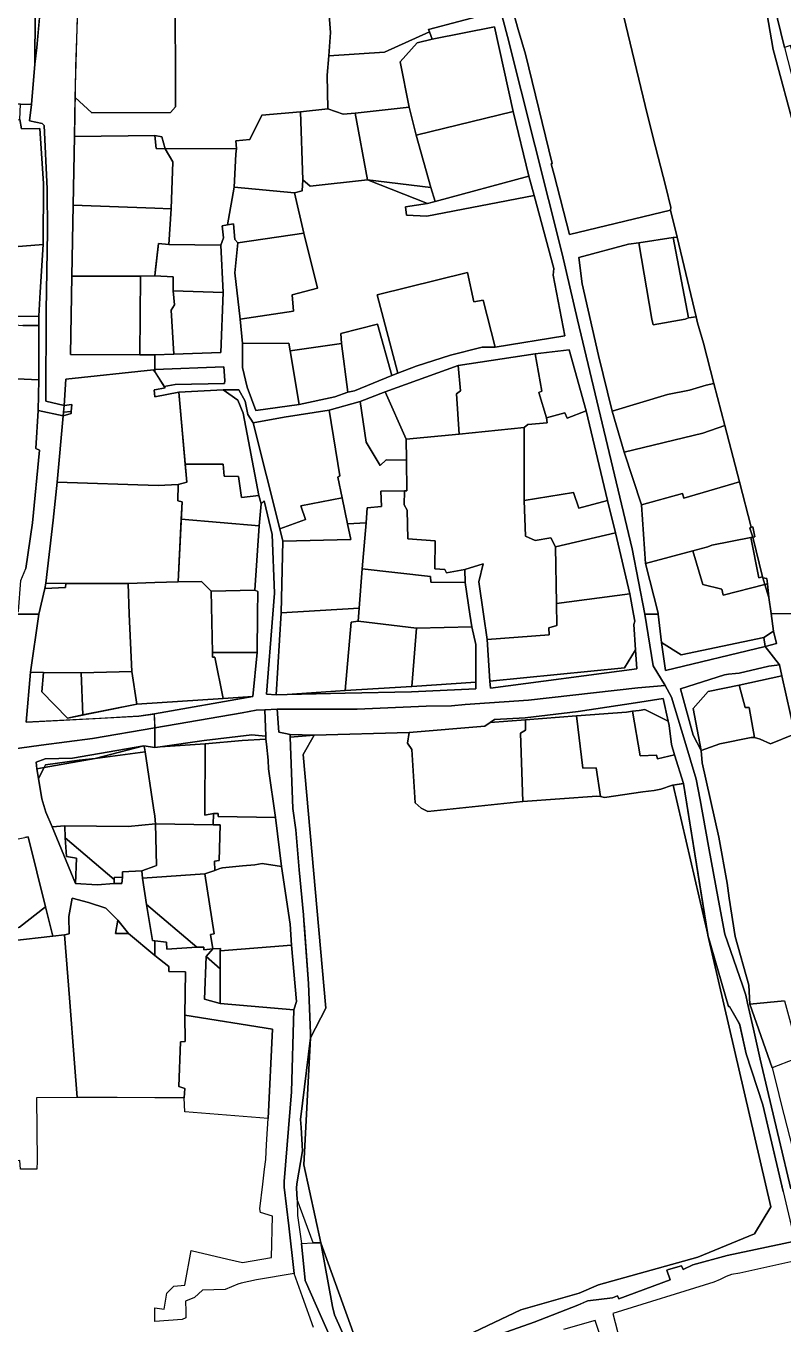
# Model space of a CAD drawing. Header units: feet. Extents: x -1222 to 199575, y -502 to 454509.
# Drawn here: x 34.2 to 145.4, y -199 to -8.4 of the extents above; entities that cross this region are included whole.
import ezdxf

# ---------------------------------------------------------------- set-up
doc = ezdxf.new("R2010")
doc.units = ezdxf.units.FT
doc.header["$MEASUREMENT"] = 0
doc.layers.add('지적', color=7, linetype='CONTINUOUS')

msp = doc.modelspace()

# ---------------------------------------------------------------- linework, layer by layer
at = {"layer": '지적', "color": 20}
for points in [[(38, 64.68), (39.65, 63.8), (39.74, 63.01), (39.9, 62.51), (39.74, 53.52), (39.38, 40.15), (39.25, 33.89), (38.96, 22.3), (37.03, 2.04), (36.51, -3.7), (35.81, -11.54), (35.54, -13.98), (35.52, -11.82), (35.7, -2.5), (36.05, 13.52), (36.15, 21.58), (37.85, 21.56), (38.31, 32.3), (38.63, 40.64), (38.62, 59.74), (38, 64.68)], [(98.8, 5.09), (102.21, -6.51), (93.35, -8.88), (93.47, -9.21), (86.87, -12.2), (78.68, -12.76), (78.94, -9.32), (78.38, -2.36), (78.31, -1.38), (80.37, 1.21), (80.13, 5.79), (79.93, 9.47), (97.01, 10.91), (98.8, 5.09)], [(117.97, 9.43), (118.07, 9.46), (119.99, 1.37), (122.94, -10.91), (125.12, -20.03), (126.28, -24.58), (128.17, -32.01), (128.88, -35.03), (128.85, -35.44), (114.04, -39.01), (111.78, -30.21), (111.33, -28.61), (111.48, -28.57), (107.55, -12.51), (106.51, -8.87), (104.54, -1.82), (102.55, 5.01), (109.46, 7.44), (117.97, 9.43)], [(53.14, -24.45), (41.37, -24.62), (41.44, -18.88), (43.91, -21.14), (55.45, -21.08), (56.17, -20.23), (56.14, -1.8), (56.26, -1.8), (58.85, -1.75), (78.38, -2.36), (78.94, -9.32), (78.68, -12.76), (78.46, -15.57), (78.54, -20.56), (74.55, -20.96), (68.86, -21.45), (67.12, -25.05), (65.05, -25.24), (65.12, -26.38), (54.66, -26.41), (54.19, -24.63), (53.14, -24.45)], [(56.14, -1.8), (56.17, -20.23), (55.45, -21.08), (43.91, -21.14), (41.44, -18.88), (41.94, -1.82), (51.24, -2.07), (56.14, -1.8)], [(143.47, -2.9), (147.64, -1.76), (149.63, -0.91), (150.68, -0.96), (150.84, -1.58), (150.99, -2.83), (151.32, -4.7), (151.34, -5.43), (152.31, -10.28), (150.17, -10.8), (150.33, -11.74), (146.7, -12.09), (146.46, -11.23), (145.58, -11.51), (144.01, -5.11), (143.86, -4.18), (143.47, -2.9)], [(23.36, -10.22), (22.58, -2.99), (35.7, -2.5), (35.52, -11.82), (35.54, -13.98), (35.03, -19.88), (33.44, -19.86), (32.76, -19.85), (32.32, -12.96), (31.1, -12.93), (31.09, -11.9), (28.63, -11.26), (27.9, -9.96), (23.36, -10.22)], [(145.58, -11.51), (148.86, -24.31), (151.42, -34.9), (149.63, -35.62), (149.55, -35.31), (147.02, -25.24), (147.37, -25.02), (147.29, -24.37), (143.93, -11.81), (142.79, -5.32), (144.01, -5.11), (145.58, -11.51)], [(89.15, -13.62), (90.48, -20.28), (82.57, -21.19), (80.8, -21.32), (78.54, -20.56), (78.46, -15.57), (78.68, -12.76), (86.87, -12.2), (93.47, -9.21), (93.88, -10.3), (91.66, -10.82), (89.15, -13.62)], [(103.01, -8.47), (105.78, -20.91), (91.51, -24.4), (90.48, -20.28), (89.15, -13.62), (91.66, -10.82), (93.88, -10.3), (103.01, -8.47)], [(35.03, -19.88), (34.76, -22.31), (36.61, -22.69), (36.92, -22.99), (37.33, -32.31), (37.37, -38.55), (37.18, -50.17), (37.16, -63.48), (39.83, -64.13), (39.76, -65.07), (39.67, -65.65), (36.04, -64.87), (36.13, -60.33), (36.13, -52.34), (36.12, -50.97), (36.29, -47.47), (36.74, -40.48), (36.8, -31.52), (36.25, -23.44), (33.56, -23.49), (33.31, -22.09), (33.44, -19.86), (35.03, -19.88)], [(74.55, -20.96), (74.86, -30.97), (74.76, -32.56), (73.65, -32.89), (64.78, -32.03), (65.06, -27.19), (65.12, -26.38), (65.05, -25.24), (67.12, -25.05), (68.86, -21.45), (74.55, -20.96)], [(82.57, -21.19), (84.35, -30.99), (75.96, -31.91), (74.86, -30.97), (74.55, -20.96), (78.54, -20.56), (80.8, -21.32), (82.57, -21.19)], [(91.51, -24.4), (93.69, -32.08), (84.35, -30.99), (82.57, -21.19), (90.48, -20.28), (91.51, -24.4)], [(105.78, -20.91), (108.08, -30.43), (94.31, -34.14), (93.69, -32.08), (91.51, -24.4), (105.78, -20.91)], [(33.31, -22.09), (33.56, -23.49), (36.25, -23.44), (36.8, -31.52), (36.74, -40.48), (29.98, -40.99), (28.52, -42.42), (24.06, -42.9), (24.04, -42.26), (15.13, -40.56), (15.21, -40.1), (12.85, -39.79), (13.05, -33.43), (10.22, -33.1), (11.17, -25.08), (15.31, -24.8), (15.62, -21.8), (22.5, -22.48), (31.35, -22.16), (33.31, -22.09)], [(41.37, -24.62), (53.14, -24.45), (53.34, -26.35), (54.66, -26.41), (55.79, -28.31), (55.54, -35.21), (53.14, -35.12), (41.15, -34.7), (41.37, -24.62)], [(53.14, -24.45), (54.19, -24.63), (54.66, -26.41), (53.34, -26.35), (53.14, -24.45)], [(54.66, -26.41), (65.12, -26.38), (65.06, -27.19), (64.78, -32.03), (63.82, -37.58), (63.05, -37.71), (63.23, -39.49), (62.85, -40.55), (55.22, -40.46), (55.54, -35.21), (55.79, -28.31), (54.66, -26.41)], [(108.84, -33.25), (93.1, -36.28), (90.11, -36.18), (89.96, -34.93), (93.19, -34.44), (94.31, -34.14), (108.08, -30.43), (108.84, -33.25)], [(73.65, -32.89), (75.02, -38.82), (65.34, -40.21), (64.9, -39.74), (64.7, -37.42), (63.82, -37.58), (64.78, -32.03), (73.65, -32.89)], [(108.84, -33.25), (111.71, -43.98), (111.65, -44.96), (113.35, -53.86), (103.11, -55.53), (101.33, -48.63), (99.97, -48.91), (99.05, -44.6), (85.78, -47.88), (88.82, -59.35), (87.95, -59.71), (85.85, -52.15), (80.44, -53.56), (80.54, -55), (73.03, -56.09), (72.83, -54.94), (66.01, -54.99), (65.7, -51.41), (73.52, -50.24), (73.29, -47.85), (77.01, -46.88), (75.02, -38.82), (73.65, -32.89), (74.76, -32.56), (74.86, -30.97), (75.96, -31.91), (84.35, -30.99), (93.19, -34.44), (89.96, -34.93), (90.11, -36.18), (93.1, -36.28), (108.84, -33.25)], [(93.69, -32.08), (94.31, -34.14), (93.19, -34.44), (84.35, -30.99), (93.69, -32.08)], [(41.15, -34.7), (53.14, -35.12), (55.54, -35.21), (55.22, -40.46), (53.68, -40.34), (53.14, -45.09), (51.05, -45.12), (40.96, -45.13), (41.15, -34.7)], [(75.02, -38.82), (77.01, -46.88), (73.29, -47.85), (73.52, -50.24), (65.7, -51.41), (64.88, -44.63), (65.34, -40.21), (75.02, -38.82)], [(129.24, -39.42), (131.48, -51.26), (131.01, -51.44), (126.33, -52.28), (126.13, -51.45), (124.2, -40.22), (129.24, -39.42)], [(129.82, -39.38), (132.63, -51.11), (131.48, -51.26), (129.24, -39.42), (129.82, -39.38)], [(24.06, -42.9), (28.52, -42.42), (29.98, -40.99), (36.74, -40.48), (36.29, -47.47), (36.12, -50.97), (28.18, -51.04), (24.22, -49.68), (24.06, -42.9)], [(53.14, -45.09), (53.25, -44.07), (53.68, -40.34), (55.22, -40.46), (62.85, -40.55), (63.17, -47.53), (55.82, -47.26), (55.84, -45.23), (53.14, -45.09)], [(131.48, -51.26), (132.63, -51.11), (132.84, -51.97), (133.7, -54.94), (135.23, -60.88), (134.1, -61.11), (131.65, -61.86), (128.39, -62.48), (120.31, -64.96), (118.28, -56.77), (115.91, -46.23), (115.4, -42.39), (122.68, -40.44), (124.2, -40.22), (126.13, -51.45), (126.33, -52.28), (131.01, -51.44), (131.48, -51.26)], [(51.05, -45.12), (50.93, -56.67), (40.76, -56.64), (40.96, -45.13), (51.05, -45.12)], [(53.14, -45.09), (55.84, -45.23), (55.82, -47.26), (56.04, -49.35), (55.54, -50.09), (55.92, -56.57), (53.14, -56.69), (50.93, -56.67), (51.05, -45.12), (53.14, -45.09)], [(101.33, -48.63), (103.11, -55.53), (101.19, -55.53), (96.56, -56.73), (91.53, -58.32), (88.82, -59.35), (85.78, -47.88), (99.05, -44.6), (99.97, -48.91), (101.33, -48.63)], [(55.92, -56.57), (55.54, -50.09), (56.04, -49.35), (55.82, -47.26), (63.17, -47.53), (62.82, -56.31), (55.92, -56.57)], [(36.13, -52.34), (36.13, -60.33), (23.2, -59.75), (22.47, -59.82), (22.44, -61.41), (8.87, -60.42), (8.15, -60.17), (9.49, -53.59), (15.47, -54.27), (16.72, -54.61), (22.08, -55.15), (25.24, -54.61), (25.54, -52.04), (27.5, -51.68), (30.2, -52.08), (33.78, -52.36), (36.13, -52.34)], [(85.85, -52.15), (87.95, -59.71), (82.45, -61.98), (81.47, -62.16), (80.54, -55), (80.44, -53.56), (85.85, -52.15)], [(73.03, -56.09), (74.35, -63.99), (67.96, -64.83), (66.72, -61.43), (66.03, -58.55), (66.01, -54.99), (72.83, -54.94), (73.03, -56.09)], [(80.54, -55), (81.47, -62.16), (79.58, -62.82), (74.35, -63.99), (73.03, -56.09), (80.54, -55)], [(109.52, -62.2), (110.66, -65.91), (110.77, -66.66), (107.92, -66.9), (107.36, -67.35), (97.83, -68.33), (97.45, -62.42), (98.01, -61.98), (97.7, -58.23), (109, -56.51), (109.95, -62.03), (109.52, -62.2)], [(113.98, -55.93), (116.47, -64.9), (113.7, -65.99), (113.36, -65.2), (110.66, -65.91), (109.52, -62.2), (109.95, -62.03), (109, -56.51), (113.98, -55.93)], [(39.83, -64.13), (40.09, -60.26), (52.96, -58.88), (53.14, -59.15), (54.66, -61.5), (53.14, -61.81), (53.04, -61.83), (53.14, -62.86), (56.66, -62.18), (57.85, -75.36), (56.55, -75.71), (53.63, -75.88), (38.83, -75.39), (39.67, -65.65), (40.85, -65.31), (40.88, -65), (40.96, -63.98), (39.83, -64.13)], [(54.53, -61.33), (52.99, -58.86), (53.15, -58.85), (63.3, -58.43), (63.41, -60.42), (63.37, -60.9), (56.13, -61.05), (54.53, -61.33)], [(97.45, -62.42), (97.83, -68.33), (90.03, -69.08), (86.98, -62.09), (97.7, -58.23), (98.01, -61.98), (97.45, -62.42)], [(135.23, -60.88), (136.84, -67.06), (133.58, -68.16), (122.07, -70.96), (120.31, -64.96), (128.39, -62.48), (131.65, -61.86), (134.1, -61.11), (135.23, -60.88)], [(57.61, -72.74), (56.66, -62.18), (63.18, -61.81), (65.31, -63.32), (66.1, -65.26), (68.44, -77.32), (65.85, -77.61), (65.42, -74.56), (63.34, -74.51), (63.2, -72.74), (57.61, -72.74)], [(67.58, -66.66), (71.49, -82.24), (71.95, -84.02), (71.7, -94.55), (70.98, -106.6), (69.55, -106.52), (70.46, -94.75), (70.7, -91.66), (70.38, -83.04), (69.19, -78.14), (68.74, -78.56), (68.44, -77.32), (66.1, -65.26), (65.31, -63.32), (63.18, -61.81), (65.49, -61.82), (66.39, -63.46), (66.8, -65.45), (67.58, -66.66)], [(86.98, -62.09), (90.03, -69.08), (90.08, -72.12), (87.13, -72.08), (86.24, -72.94), (84.16, -69.5), (83.3, -63.55), (86.98, -62.09)], [(40.88, -65), (39.76, -65.07), (39.83, -64.13), (40.96, -63.98), (40.88, -65)], [(78.74, -64.79), (80.29, -74.43), (80.01, -74.64), (80.65, -77.69), (74.59, -78.84), (75.28, -80.88), (71.49, -82.24), (67.58, -66.66), (72.16, -65.84), (78.74, -64.79)], [(90.08, -72.12), (90.15, -76.64), (89.79, -76.64), (86.35, -76.7), (86.43, -78.97), (84.31, -79.13), (84.17, -81.33), (81.44, -81.49), (80.65, -77.69), (80.01, -74.64), (80.29, -74.43), (78.74, -64.79), (83.3, -63.55), (84.16, -69.5), (86.24, -72.94), (87.13, -72.08), (90.08, -72.12)], [(36.04, -64.87), (39.67, -65.65), (38.83, -75.39), (38.22, -80.94), (37.17, -90.19), (37.02, -90.98), (36.12, -94.75), (32.79, -94.75), (33.14, -94.31), (33.5, -89.83), (34.2, -88.04), (35.21, -81.35), (36.21, -70.69), (35.67, -70.41), (36.04, -64.87)], [(40.88, -65), (40.85, -65.31), (39.67, -65.65), (39.76, -65.07), (40.88, -65)], [(116.47, -64.9), (119.63, -78.08), (115.41, -79.19), (114.59, -76.91), (107.38, -78.06), (107.36, -67.35), (107.92, -66.9), (110.77, -66.66), (110.66, -65.91), (113.36, -65.2), (113.7, -65.99), (116.47, -64.9)], [(107.38, -78.06), (107.58, -83.33), (108.99, -83.96), (111.29, -83.53), (111.98, -84.89), (112.13, -93.21), (112.18, -96.41), (111.01, -96.79), (111.04, -97.81), (101.95, -98.48), (101.41, -94.75), (100.71, -90.01), (101.36, -87.37), (98.64, -88.22), (95.96, -88.7), (95.73, -88.21), (94.25, -88.11), (94.29, -84.01), (90.28, -83.68), (90.17, -79.47), (89.76, -78.7), (89.79, -76.64), (90.15, -76.64), (90.08, -72.12), (90.03, -69.08), (97.83, -68.33), (107.36, -67.35), (107.38, -78.06)], [(122.07, -70.96), (133.58, -68.16), (136.84, -67.06), (139, -75.35), (130.83, -77.72), (130.62, -77.04), (124.62, -78.69), (122.07, -70.96)], [(57.61, -72.74), (63.2, -72.74), (63.34, -74.51), (65.42, -74.56), (65.85, -77.61), (68.44, -77.32), (68.74, -78.56), (68.45, -81.79), (57.02, -80.83), (57.14, -78.25), (56.53, -78.13), (56.55, -75.71), (57.85, -75.36), (57.61, -72.74)], [(38.83, -75.39), (53.63, -75.88), (56.55, -75.71), (56.53, -78.13), (57.14, -78.25), (56.56, -90.02), (53.14, -90.12), (49.23, -90.24), (40.09, -90.24), (37.17, -90.19), (38.22, -80.94), (38.83, -75.39)], [(139, -75.35), (140.69, -81.97), (140.52, -82.11), (140.93, -83.45), (140.63, -83.51), (134.91, -84.65), (134.32, -84.88), (132.11, -85.45), (125.18, -87.33), (124.62, -78.69), (130.62, -77.04), (130.83, -77.72), (139, -75.35)], [(80.65, -77.69), (81.44, -81.49), (81.93, -83.82), (71.95, -84.02), (71.49, -82.24), (75.28, -80.88), (74.59, -78.84), (80.65, -77.69)], [(90.17, -79.47), (90.28, -83.68), (94.29, -84.01), (94.25, -88.11), (95.73, -88.21), (95.96, -88.7), (98.64, -88.22), (98.73, -90.09), (93.66, -90.05), (93.64, -89.24), (83.59, -88.11), (84.17, -81.33), (84.31, -79.13), (86.43, -78.97), (86.35, -76.7), (89.79, -76.64), (89.76, -78.7), (90.17, -79.47)], [(119.63, -78.08), (120.77, -82.81), (111.98, -84.89), (111.29, -83.53), (108.99, -83.96), (107.58, -83.33), (107.38, -78.06), (114.59, -76.91), (115.41, -79.19), (119.63, -78.08)], [(61.4, -91.37), (60.02, -89.95), (56.56, -90.02), (57.02, -80.83), (68.45, -81.79), (67.83, -91.25), (61.4, -91.37)], [(83.59, -88.11), (83.15, -93.86), (71.7, -94.55), (71.95, -84.02), (81.93, -83.82), (81.44, -81.49), (84.17, -81.33), (83.59, -88.11)], [(140.69, -81.97), (140.94, -81.94), (141.24, -83.41), (140.93, -83.45), (140.52, -82.11), (140.69, -81.97)], [(120.77, -82.81), (122.86, -91.77), (112.13, -93.21), (111.98, -84.89), (120.77, -82.81)], [(132.11, -85.45), (134.32, -84.88), (134.91, -84.65), (140.63, -83.51), (141.81, -89.41), (142.36, -89.28), (142.42, -89.43), (142.7, -90.43), (136.58, -91.99), (136.38, -91.09), (133.58, -90.42), (132.11, -85.45)], [(140.63, -83.51), (140.93, -83.45), (142.36, -89.28), (141.81, -89.41), (140.63, -83.51)], [(132.11, -85.45), (133.58, -90.42), (136.38, -91.09), (136.58, -91.99), (142.7, -90.43), (143.27, -92.32), (143.65, -94.66), (143.98, -97.26), (142.57, -98.21), (130.44, -100.73), (127.52, -98.94), (127.05, -94.75), (127.04, -94.61), (125.18, -87.33), (132.11, -85.45)], [(98.73, -90.09), (99.4, -94.75), (99.67, -96.62), (91.54, -96.84), (83, -95.79), (83.15, -93.86), (83.59, -88.11), (93.64, -89.24), (93.66, -90.05), (98.73, -90.09)], [(142.42, -89.43), (143.01, -89.51), (143.09, -90.3), (142.7, -90.43), (142.42, -89.43)], [(40.09, -90.24), (49.23, -90.24), (49.36, -94.75), (49.76, -103.19), (42.33, -103.4), (36.79, -103.34), (34.88, -103.28), (36.12, -94.75), (37.02, -90.98), (40.05, -90.85), (40.09, -90.24)], [(40.09, -90.24), (40.05, -90.85), (37.02, -90.98), (37.17, -90.19), (40.09, -90.24)], [(56.56, -90.02), (60.02, -89.95), (61.4, -91.37), (61.62, -100.39), (61.63, -101.09), (61.98, -101.07), (63.19, -107.16), (50.51, -108), (49.76, -103.19), (49.36, -94.75), (49.23, -90.24), (53.14, -90.12), (56.56, -90.02)], [(68.24, -94.75), (68.19, -100.41), (61.62, -100.39), (61.4, -91.37), (67.83, -91.25), (68.27, -91.44), (68.24, -94.75)], [(143.09, -90.3), (143.27, -92.32), (142.7, -90.43), (143.09, -90.3)], [(123.48, -96.28), (123.73, -99.98), (122.09, -102.63), (102.35, -104.59), (101.95, -98.48), (111.04, -97.81), (111.01, -96.79), (112.18, -96.41), (112.13, -93.21), (122.86, -91.77), (123.41, -94.75), (123.6, -95.79), (123.48, -96.28)], [(81.95, -95.96), (81.1, -106), (72.57, -106.56), (70.98, -106.6), (71.7, -94.55), (83.15, -93.86), (83, -95.79), (81.95, -95.96)], [(91.54, -96.84), (90.87, -105.37), (81.1, -106), (81.95, -95.96), (83, -95.79), (91.54, -96.84)], [(100.26, -99.21), (100.26, -104.75), (90.87, -105.37), (91.54, -96.84), (99.67, -96.62), (100.26, -99.21)], [(142.57, -98.21), (142.77, -99.51), (128.12, -103.06), (127.52, -98.94), (130.44, -100.73), (142.57, -98.21)], [(143.98, -97.26), (144.43, -99.09), (142.77, -99.51), (142.57, -98.21), (143.98, -97.26)], [(68.19, -100.41), (67.55, -106.88), (63.19, -107.16), (61.98, -101.07), (61.63, -101.09), (61.62, -100.39), (68.19, -100.41)], [(123.73, -99.98), (123.92, -102.8), (102.42, -105.62), (102.35, -104.59), (122.09, -102.63), (123.73, -99.98)], [(145.18, -103.81), (138.93, -105.19), (134.39, -106.14), (132.16, -108.64), (133.34, -114.77), (132.18, -112.56), (130.3, -105.74), (136.78, -103.7), (137.35, -103.57), (138.42, -103.49), (138.92, -103.41), (143.28, -102.38), (144.86, -102.21), (145.18, -103.81)], [(50.51, -108), (63.19, -107.16), (67.55, -106.88), (53.11, -109.41), (50.79, -109.77), (45.02, -110.08), (34.26, -110.64), (34.88, -103.28), (36.79, -103.34), (36.58, -106.18), (40.33, -110.02), (50.51, -108)], [(42.33, -103.4), (42.6, -109.57), (40.33, -110.02), (36.58, -106.18), (36.79, -103.34), (42.33, -103.4)], [(49.76, -103.19), (50.51, -108), (42.6, -109.57), (42.33, -103.4), (49.76, -103.19)], [(100.26, -105.73), (90.81, -106.17), (81.09, -106.37), (72.57, -106.56), (81.1, -106), (90.87, -105.37), (100.26, -104.75), (100.26, -105.73)], [(138.93, -105.19), (145.18, -103.81), (147.11, -112.33), (146.9, -112.42), (143.55, -113.79), (142, -113.14), (141.21, -112.89), (140.39, -108.49), (139.8, -108.48), (138.93, -105.19)], [(138.93, -105.19), (139.8, -108.48), (140.39, -108.49), (141.21, -112.89), (140.71, -112.87), (136.11, -113.83), (133.34, -114.77), (132.16, -108.64), (134.39, -106.14), (138.93, -105.19)], [(123.3, -109.03), (122.38, -109.16), (115.03, -109.72), (107.56, -110.27), (102.36, -110.66), (103.02, -110.26), (107.51, -110), (115.28, -109.08), (123.71, -107.78), (127.76, -107.17), (128.53, -110.47), (125.09, -108.76), (124.25, -108.92), (123.3, -109.03)], [(69.3, -108.8), (69.45, -112.7), (68.36, -112.6), (67.39, -112.48), (60.39, -113.33), (53.91, -114.27), (53.14, -114.37), (53.14, -111.45), (65.95, -109.26), (68.03, -108.86), (69.3, -108.8)], [(102.36, -110.66), (107.56, -110.27), (107.56, -111.81), (106.83, -112.26), (107.18, -122.3), (93.25, -123.74), (92.25, -123.26), (91.35, -122.46), (90.87, -114.62), (90.24, -113.73), (90.49, -112.14), (101.59, -111.2), (102.36, -110.66)], [(107.56, -110.27), (115.03, -109.72), (115.99, -117.4), (117.95, -117.33), (118.58, -121.56), (118.03, -121.49), (107.18, -122.3), (106.83, -112.26), (107.56, -111.81), (107.56, -110.27)], [(123.3, -109.03), (124.39, -115.56), (126.8, -115.46), (126.94, -116.01), (129.45, -115.45), (130.75, -119.63), (129.16, -119.9), (127.42, -120.46), (126.48, -120.67), (124.81, -120.85), (119.18, -121.67), (118.58, -121.56), (117.95, -117.33), (115.99, -117.4), (115.03, -109.72), (122.38, -109.16), (123.3, -109.03)], [(123.3, -109.03), (124.25, -108.92), (125.09, -108.76), (128.53, -110.47), (128.67, -111.12), (129, -113.91), (129.45, -115.45), (126.94, -116.01), (126.8, -115.46), (124.39, -115.56), (123.3, -109.03)], [(69.45, -112.7), (69.44, -113.11), (65.95, -113.34), (60.54, -113.81), (53.91, -114.27), (60.39, -113.33), (67.39, -112.48), (68.36, -112.6), (69.45, -112.7)], [(76.54, -112.54), (73.04, -112.85), (73.01, -112.43), (76.54, -112.54)], [(44.41, -115.95), (42.02, -116.23), (37.1, -116.9), (36.89, -117.31), (35.84, -117.5), (35.74, -116.48), (37.03, -116.01), (41.06, -115.9), (51.55, -114.12), (44.41, -115.95)], [(44.41, -115.95), (51.55, -114.12), (51.61, -114.4), (51.72, -114.99), (44.41, -115.95)], [(60.54, -113.81), (60.5, -124.29), (61.75, -124.02), (61.73, -125.69), (53.26, -125.57), (53.14, -124.42), (52.95, -123.22), (51.72, -114.99), (51.61, -114.4), (51.55, -114.12), (53.14, -114.37), (53.91, -114.27), (60.54, -113.81)], [(69.44, -113.11), (69.52, -113.88), (69.79, -116.19), (69.85, -117.47), (70.88, -124.64), (62.46, -124.5), (62.44, -124.03), (61.75, -124.02), (60.5, -124.29), (60.54, -113.81), (65.95, -113.34), (69.44, -113.11)], [(76.54, -112.54), (74.92, -115.38), (78.24, -152.66), (75.99, -157), (76.01, -156.37), (75.69, -149.02), (75.03, -139.77), (74.96, -138.91), (74.34, -132.3), (73.83, -126.45), (73.42, -123.33), (73.04, -112.85), (76.54, -112.54)], [(51.72, -114.99), (52.95, -123.22), (53.14, -124.42), (53.26, -125.57), (49.24, -125.96), (39.92, -125.87), (38.08, -126.01), (37.14, -123.84), (36.54, -121.87), (36.07, -118.92), (36.89, -117.31), (44.41, -115.95), (51.72, -114.99)], [(44.41, -115.95), (36.89, -117.31), (37.1, -116.9), (42.02, -116.23), (44.41, -115.95)], [(35.84, -117.5), (36.89, -117.31), (36.07, -118.92), (35.84, -117.5)], [(134.33, -141.8), (129.25, -119.89), (130.75, -119.63), (134.33, -141.8)], [(39.92, -125.87), (49.24, -125.96), (53.26, -125.57), (53.38, -131.68), (53.14, -131.77), (51.22, -132.46), (48.42, -132.63), (48.4, -133.41), (47.19, -133.45), (47.17, -133.72), (39.97, -127.61), (39.92, -125.87)], [(53.26, -125.57), (61.73, -125.69), (62.75, -125.72), (62.61, -130.96), (61.93, -131.05), (61.97, -132.4), (60.5, -132.93), (51.33, -133.52), (51.22, -132.46), (53.14, -131.77), (53.38, -131.68), (53.26, -125.57)], [(61.75, -124.02), (62.44, -124.03), (62.46, -124.5), (70.88, -124.64), (71.74, -131.83), (68.92, -131.4), (67.84, -131.56), (66.04, -131.71), (63.08, -132.02), (62.71, -132.1), (61.97, -132.4), (61.93, -131.05), (62.61, -130.96), (62.75, -125.72), (61.73, -125.69), (61.75, -124.02)], [(34.04, -127.55), (34.56, -127.46), (37.11, -137.74), (33.29, -140.73), (32.08, -141.11), (30.94, -141.38), (30.53, -142.38), (26.53, -143.05), (26, -138.07), (25.59, -137.93), (25.49, -136.88), (24.69, -136.86), (23.72, -128.98), (25.94, -128.52), (30.89, -128.2), (34.04, -127.55)], [(38.08, -126.01), (39.92, -125.87), (39.97, -127.61), (40.17, -130.37), (41.67, -130.61), (41.51, -134.34), (38.08, -126.01)], [(47.17, -133.72), (47.16, -134.33), (44.69, -134.53), (41.51, -134.34), (41.67, -130.61), (40.17, -130.37), (39.97, -127.61), (47.17, -133.72)], [(71.74, -131.83), (73.03, -140.32), (73.22, -143.37), (62.76, -144.22), (62.78, -143.87), (61.68, -143.92), (61.31, -141.82), (61.88, -141.72), (60.5, -132.93), (61.97, -132.4), (62.71, -132.1), (63.08, -132.02), (66.04, -131.71), (67.84, -131.56), (68.92, -131.4), (71.74, -131.83)], [(48.4, -133.41), (48.32, -134.31), (47.16, -134.33), (47.17, -133.72), (47.19, -133.45), (48.4, -133.41)], [(51.33, -133.52), (60.5, -132.93), (61.88, -141.72), (61.31, -141.82), (61.68, -143.92), (60.36, -144.07), (60.33, -143.67), (59.32, -143.7), (51.92, -137.4), (51.33, -133.52)], [(39.87, -141.87), (40.59, -141.7), (40.5, -139.17), (41.02, -136.46), (43.4, -137.1), (45.94, -137.96), (47.73, -139.72), (47.35, -141.68), (49.28, -141.68), (53.14, -144.91), (55.2, -146.51), (55.21, -147.26), (57.63, -147.32), (57.54, -153.67), (57.59, -157.54), (56.94, -157.58), (56.66, -164.16), (57.53, -164.46), (57.46, -165.79), (53.14, -165.8), (47.63, -165.76), (41.76, -165.78), (41.36, -160.73), (40.61, -151.11), (39.87, -141.87)], [(32.08, -141.11), (33.29, -140.73), (37.11, -137.74), (38.19, -142.08), (32.15, -142.73), (32.08, -141.11)], [(53.14, -142.73), (52.83, -142.69), (51.92, -137.4), (59.32, -143.7), (54.9, -143.95), (54.84, -142.95), (53.14, -142.73)], [(47.73, -139.72), (49.28, -141.68), (47.35, -141.68), (47.73, -139.72)], [(38.19, -142.08), (39.87, -141.87), (40.61, -151.11), (41.36, -160.73), (41.76, -165.78), (35.77, -165.83), (35.86, -175.1), (35.83, -176.28), (33.43, -176.27), (33.33, -175.03), (25.56, -175.28), (13.22, -176.03), (7.11, -176.76), (4.95, -154.82), (4.94, -154.46), (12.53, -153.55), (12.53, -151.81), (14.09, -151.55), (13.69, -146.04), (31.72, -144.69), (31.74, -142.79), (32.15, -142.73), (38.19, -142.08)], [(53.14, -142.73), (54.84, -142.95), (54.9, -143.95), (59.32, -143.7), (60.33, -143.67), (60.36, -144.07), (61.68, -143.92), (60.68, -145.07), (60.45, -151.31), (62.73, -151.93), (73.57, -152.86), (73.19, -164.94), (72.14, -178.09), (72.12, -178.91), (72.81, -184.62), (73.62, -191.6), (68.09, -192.52), (65.8, -193.04), (65.32, -193.2), (63.49, -193.94), (60.16, -194.08), (58.99, -195.16), (57.63, -195.66), (57.71, -197.16), (57.71, -198.13), (57.17, -198.38), (53.14, -198.64), (53.14, -196.67), (54.54, -196.87), (54.91, -194.48), (55.93, -193.47), (57.54, -193.34), (58.5, -188.25), (63.87, -189.49), (66.02, -190), (70.27, -189.28), (70.44, -183.19), (68.66, -182.64), (68.55, -182.09), (69.02, -178.47), (69.27, -176.28), (69.45, -174.89), (69.52, -172.68), (69.69, -170.36), (69.8, -168.83), (70.41, -155.72), (57.54, -153.67), (57.63, -147.32), (55.21, -147.26), (55.2, -146.51), (53.14, -144.91), (53.14, -142.73)], [(61.68, -143.92), (62.78, -143.87), (62.76, -144.22), (62.74, -146.84), (60.68, -145.07), (61.68, -143.92)], [(62.76, -144.22), (73.22, -143.37), (73.97, -151.65), (73.57, -152.86), (62.73, -151.93), (62.74, -146.84), (62.76, -144.22)], [(62.74, -146.84), (62.73, -151.93), (60.45, -151.31), (60.68, -145.07), (62.74, -146.84)], [(145.57, -151.56), (147.84, -159.86), (147.04, -160.12), (143.76, -161.4), (140.51, -152.06), (145.57, -151.56)], [(57.54, -153.67), (70.41, -155.72), (69.8, -168.83), (57.53, -167.86), (57.46, -165.79), (57.53, -164.46), (56.66, -164.16), (56.94, -157.58), (57.59, -157.54), (57.54, -153.67)], [(75.99, -157), (75.03, -175.63), (77.53, -187.1), (76.39, -187.13), (74.03, -180.72), (73.97, -179.1), (74.01, -178.45), (74.83, -173.58), (74.64, -170.15), (74.55, -168.97), (75.99, -157)]]:
    msp.add_lwpolyline(points, close=True, dxfattribs=at)
for points in [[(41.94, -1.82), (41.49, -14.37), (41.37, -24.62), (41.15, -34.7), (40.96, -45.13), (40.76, -56.64), (50.93, -56.67), (53.14, -56.69), (53.14, -59.15), (52.96, -58.88), (40.09, -60.26), (39.83, -64.13), (37.16, -63.48), (37.18, -50.17), (37.37, -38.55), (37.33, -32.31), (36.92, -22.99), (36.61, -22.69), (34.76, -22.31), (35.03, -19.88), (35.54, -13.98), (35.81, -11.54), (37.03, 2.04)], [(101.89, 1.6), (104.92, -9.91), (112.93, -41.86), (115.18, -51.54), (123.21, -85.17), (125.11, -94.75), (126.33, -102.35), (128.09, -105.26), (124.06, -105.57), (108, -107.42), (98.7, -108.02), (96.68, -108.23), (92.98, -108.29), (82.85, -108.72), (71.09, -108.73), (69.3, -108.8), (68.03, -108.86), (65.95, -109.26), (53.14, -111.45), (53.11, -109.41), (67.55, -106.88), (68.19, -100.41), (68.24, -94.75), (68.27, -91.44), (67.83, -91.25), (68.45, -81.79), (68.74, -78.56), (69.19, -78.14), (70.38, -83.04), (70.7, -91.66), (70.46, -94.75), (69.55, -106.52), (70.98, -106.6), (72.57, -106.56), (81.09, -106.37), (90.81, -106.17), (100.26, -105.73), (100.26, -104.75), (100.26, -99.21), (99.67, -96.62), (99.4, -94.75), (98.73, -90.09), (98.64, -88.22), (101.36, -87.37), (100.71, -90.01), (101.41, -94.75), (101.95, -98.48), (102.35, -104.59), (102.42, -105.62), (123.92, -102.8), (123.73, -99.98), (123.48, -96.28), (123.6, -95.79), (123.41, -94.75), (122.86, -91.77), (120.77, -82.81), (119.63, -78.08), (116.47, -64.9), (113.98, -55.93), (109, -56.51), (97.7, -58.23), (86.98, -62.09), (83.3, -63.55), (78.74, -64.79), (72.16, -65.84), (67.58, -66.66), (66.8, -65.45), (66.39, -63.46), (65.49, -61.82), (63.18, -61.81), (56.66, -62.18), (53.14, -62.86), (53.05, -61.84), (53.14, -61.82), (54.66, -61.53), (54.53, -61.33), (56.13, -61.05), (63.37, -60.9), (63.41, -60.42), (63.3, -58.43), (53.15, -58.85), (53.14, -56.69), (55.92, -56.57), (62.82, -56.31), (63.17, -47.53), (62.85, -40.55), (63.23, -39.49), (63.05, -37.71), (63.82, -37.58), (64.7, -37.42), (64.9, -39.74), (65.34, -40.21), (64.88, -44.63), (65.7, -51.41), (66.01, -54.99), (66.03, -58.55), (66.72, -61.43), (67.96, -64.83), (74.35, -63.99), (79.58, -62.82), (81.47, -62.16), (82.45, -61.98), (87.95, -59.71), (88.82, -59.35), (91.53, -58.32), (96.56, -56.73), (101.19, -55.53), (103.11, -55.53), (113.35, -53.86), (111.65, -44.96), (111.71, -43.98), (108.84, -33.25), (108.08, -30.43), (105.78, -20.91), (103.01, -8.47), (93.88, -10.3), (93.47, -9.21), (93.35, -8.88), (102.21, -6.51)], [(104.54, -1.82), (106.51, -8.87), (107.55, -12.51), (111.48, -28.57), (111.33, -28.61), (111.78, -30.21), (114.04, -39.01), (128.85, -35.44), (129.82, -39.38), (129.24, -39.42), (124.2, -40.22), (122.68, -40.44), (115.4, -42.39), (115.91, -46.23), (118.28, -56.77), (120.31, -64.96), (122.07, -70.96), (124.62, -78.69), (125.18, -87.33), (127.04, -94.61), (127.05, -94.75), (127.05, -94.75), (125.11, -94.75), (123.21, -85.17), (115.18, -51.54), (112.93, -41.86), (104.92, -9.91), (101.89, 1.6)], [(164.2, -94.75), (143.65, -94.66), (143.27, -92.32), (143.09, -90.3), (143.01, -89.51), (142.42, -89.43), (142.36, -89.28), (140.93, -83.45), (141.24, -83.41), (140.94, -81.94), (140.69, -81.97), (139, -75.35), (136.84, -67.06), (135.23, -60.88), (133.7, -54.94), (132.84, -51.97), (132.63, -51.11), (129.82, -39.38), (128.85, -35.44), (128.88, -35.03), (128.17, -32.01), (126.28, -24.58), (125.12, -20.03), (122.94, -10.91), (119.99, 1.37)], [(142.79, -5.32), (143.93, -11.81), (147.29, -24.37)], [(28.18, -51.04), (36.12, -50.97), (36.13, -52.34), (33.78, -52.36)], [(23.2, -59.75), (36.13, -60.33), (36.04, -64.87), (35.67, -70.41), (36.21, -70.69), (35.21, -81.35), (34.2, -88.04)], [(32.79, -94.75), (36.12, -94.75), (34.88, -103.28), (34.26, -110.64), (50.79, -109.77), (52.92, -109.44), (53.06, -109.42), (53.14, -111.45), (44.01, -113.01), (36.47, -114.03), (25.1, -115.55)], [(146.53, -179.2), (144.8, -171.92), (143.25, -165.34), (142.04, -160.12), (141.04, -155.72), (140.15, -151.92), (139.92, -150.75), (139.48, -149.39), (138.09, -145.44), (136.82, -141.79), (135.91, -136.8), (134.45, -128.84), (133.2, -122.06), (132.63, -119), (130.98, -113.44), (129.01, -106.94), (128.09, -105.26), (126.33, -102.35), (125.11, -94.75), (127.05, -94.75), (127.05, -94.75), (127.52, -98.94), (128.12, -103.06), (142.77, -99.51), (144.86, -102.21), (143.28, -102.38), (138.92, -103.41), (138.42, -103.49), (137.35, -103.57), (136.78, -103.7), (130.3, -105.74), (132.18, -112.56), (133.34, -114.77), (133.52, -116.58), (135.96, -127.52), (137.17, -134.29), (137.49, -136.49), (138.37, -142.11), (140.34, -149.27), (140.51, -152.06), (143.76, -161.4), (144.48, -164.11), (145.07, -166.56), (146.8, -173.4)], [(147.11, -112.33), (145.18, -103.81), (144.86, -102.21), (142.77, -99.51), (144.43, -99.09), (143.98, -97.26), (143.65, -94.66), (143.65, -94.66), (164.2, -94.75)], [(145.4, -179.58), (142.42, -166.82), (139.97, -159.33), (138.97, -154.94), (138.89, -154.8), (137.5, -152.39), (137.39, -152.4), (134.36, -141.93), (130.75, -119.63), (129.45, -115.45), (129, -113.91), (128.67, -111.12), (128.53, -110.47), (128.53, -110.47), (127.76, -107.17), (123.71, -107.78), (115.28, -109.08), (107.51, -110), (103.02, -110.26), (102.36, -110.66), (101.59, -111.2), (90.49, -112.14), (76.54, -112.54), (73.01, -112.43), (72.35, -112.28), (71.36, -112.12), (71.09, -108.73), (82.85, -108.72), (92.98, -108.29), (96.68, -108.23), (98.7, -108.02), (108, -107.42), (124.06, -105.57), (128.09, -105.26), (129.01, -106.94), (130.98, -113.44), (132.63, -119), (133.2, -122.06), (134.45, -128.84), (135.91, -136.8), (136.82, -141.79), (138.09, -145.44), (139.48, -149.39), (139.92, -150.75), (140.15, -151.92), (141.04, -155.72), (142.04, -160.12), (143.25, -165.34), (144.8, -171.92), (146.53, -179.2)], [(76.42, -199.52), (74.85, -195.04), (73.62, -191.6), (72.81, -184.62), (72.12, -178.91), (72.14, -178.09), (73.19, -164.94), (73.57, -152.86), (73.97, -151.65), (73.22, -143.37), (73.03, -140.32), (71.74, -131.83), (70.88, -124.64), (69.85, -117.47), (69.79, -116.19), (69.52, -113.88), (69.44, -113.11), (69.45, -112.7), (69.3, -108.8), (71.09, -108.73), (71.09, -108.73), (71.36, -112.12), (72.35, -112.28), (73.01, -112.43), (73.04, -112.85), (73.42, -123.33), (73.83, -126.45), (74.34, -132.3), (74.96, -138.91), (75.03, -139.77), (75.1, -140.77), (75.69, -149.02), (76.01, -156.37), (75.99, -157), (74.55, -168.97), (74.64, -170.15), (74.83, -173.58), (74.01, -178.45), (73.97, -179.1), (74.03, -180.72), (74.09, -183.07), (74.68, -187.21), (75.23, -192.65), (77.62, -198.08), (80.36, -204.26)], [(25.1, -115.55), (36.47, -114.03), (44.01, -113.01), (53.14, -111.45), (53.14, -114.37), (51.55, -114.12), (41.06, -115.9), (37.03, -116.01), (35.74, -116.48), (35.84, -117.5), (36.07, -118.92), (36.54, -121.87), (37.14, -123.84), (38.08, -126.01), (41.51, -134.34), (44.69, -134.53), (47.16, -134.33), (48.32, -134.31), (48.4, -133.41), (48.42, -132.63), (51.22, -132.46), (51.33, -133.52), (51.92, -137.4), (52.83, -142.69), (53.14, -142.73), (53.14, -144.91), (49.28, -141.68), (47.73, -139.72), (45.94, -137.96), (43.4, -137.1), (41.02, -136.46), (40.5, -139.17), (40.59, -141.7), (39.87, -141.87), (38.19, -142.08), (37.11, -137.74), (34.56, -127.46), (34.04, -127.55)], [(83.96, -205.04), (77.53, -187.1), (75.03, -175.63), (75.99, -157), (78.24, -152.66), (74.92, -115.38), (76.54, -112.54), (90.49, -112.14), (90.24, -113.73), (90.87, -114.62), (91.35, -122.46), (92.25, -123.26), (93.25, -123.74), (107.18, -122.3), (118.03, -121.49), (118.58, -121.56), (119.18, -121.67), (124.81, -120.85), (126.48, -120.67), (127.42, -120.46), (129.16, -119.9), (129.25, -119.89), (134.33, -141.8), (134.33, -141.8), (134.35, -141.9), (143.6, -181.83), (141.17, -185.8), (132.89, -189.2), (118.27, -193.26), (115.43, -194.51), (106.89, -196.94), (87.22, -206.31)], [(145.57, -151.56), (140.51, -152.06), (140.34, -149.27), (138.37, -142.11), (137.49, -136.49), (137.17, -134.29), (135.96, -127.52), (133.52, -116.58), (133.34, -114.77), (136.11, -113.83), (140.71, -112.87), (141.21, -112.89), (141.21, -112.89), (142, -113.14), (143.55, -113.79), (146.9, -112.42)], [(87.22, -206.31), (106.89, -196.94), (115.43, -194.51), (118.27, -193.26), (132.89, -189.2), (141.17, -185.8), (143.6, -181.83), (134.36, -141.93), (137.39, -152.4), (137.5, -152.39), (138.97, -154.94), (139.01, -155.11), (139.97, -159.33), (142.42, -166.82), (147.1, -186.86), (137.18, -188.97), (132.15, -190.32), (130.72, -191.01), (130.48, -190.47), (128.54, -191.01), (128.34, -191.1), (128.83, -192.55), (121.26, -195.32), (121.06, -194.88), (120.35, -195.18), (116.74, -195.63), (115.27, -196.26), (108.82, -198.76), (96.5, -203.12)], [(96.5, -203.12), (108.82, -198.76), (115.27, -196.26), (116.58, -195.7), (116.74, -195.63), (120.35, -195.18), (121.06, -194.88), (121.26, -195.32), (128.83, -192.55), (128.34, -191.1), (128.54, -191.01), (130.48, -190.47), (130.72, -191.01), (132.15, -190.32), (137.18, -188.97), (147.1, -186.86)], [(80.36, -204.26), (77.62, -198.08), (75.23, -192.65), (74.68, -187.21), (76.39, -187.13), (77.53, -187.1), (79.22, -196.45), (79.55, -197.66), (84.91, -209.75)], [(84.91, -209.75), (79.55, -197.66), (79.22, -196.45), (77.53, -187.1), (77.53, -187.1), (83.96, -205.04)], [(146.54, -189.92), (139.03, -191.57), (137.81, -191.78), (137.05, -192.04), (136.15, -192.48), (135.23, -192.88), (120.38, -197.49), (122.94, -207.33)], [(119.67, -204.08), (117.79, -198.54), (113.13, -199.82)]]:
    msp.add_lwpolyline(points, dxfattribs=at)

doc.saveas('drawing.dxf')
